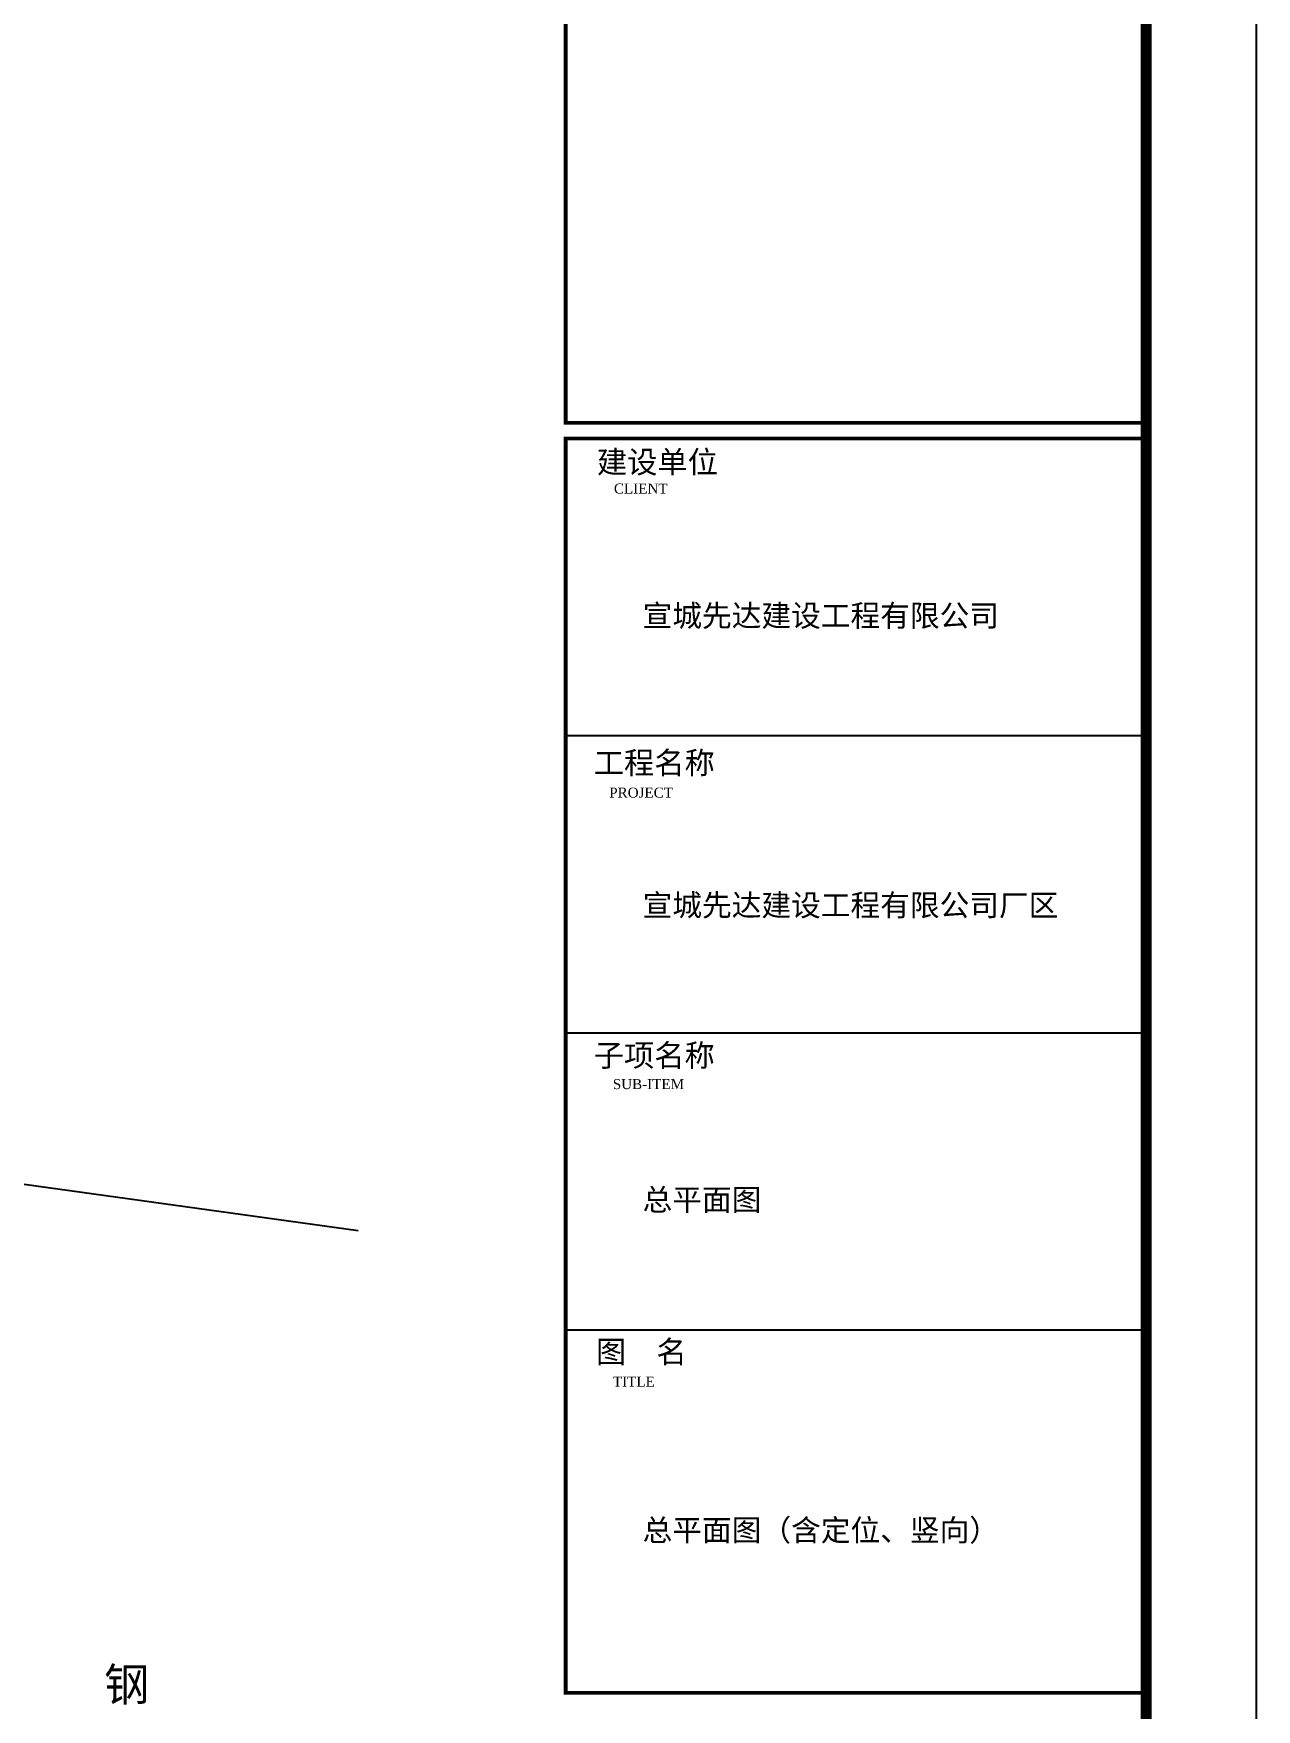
# Model space of a CAD drawing. Extents: x 40372685 to 40373131, y 3431137 to 3431353.
# Drawn here: x 40373075.3 to 40373130.8, y 3431206.7 to 3431282.7 of the extents above; entities that cross this region are included whole.
import ezdxf
from ezdxf.enums import TextEntityAlignment as Align

# ---------------------------------------------------------------- set-up
doc = ezdxf.new("R2010")
doc.units = 0
doc.header["$LTSCALE"] = 0.5
doc.layers.get('0').update_dxf_attribs({"linetype": 'CONTINUOUS'})
for name, color, linetype in [('JMD', 6, 'CONTINUOUS'), ('PUB_TEXT', 7, 'CONTINUOUS'), ('PUB_TITLE', 4, 'CONTINUOUS')]:
    doc.layers.add(name, color=color, linetype=linetype)
doc.styles.add('GHF', font='times.ttf')
doc.styles.add('STYLE1', font='simhei.ttf', dxfattribs={"width": 0.8})
doc.styles.add('宋体', font='')
doc.styles.get('宋体').set_extended_font_data('SimSun')

# ---------------------------------------------------------------- blocks, each defined once
blk = doc.blocks.new('tyrgefrgh')
at = {"layer": 'JMD', "color": 251, "linetype": 'Continuous', "elevation": -38.763, "flags": 128}
blk.add_lwpolyline([(40373323.783, 3431539.147), (40373301.854, 3431542.194), (40373295.011, 3431494.158), (40373313.981, 3431491.107), (40373323.783, 3431504.926)], dxfattribs=at)
at = {"layer": 'JMD', "color": 251, "linetype": 'Continuous', "style": '宋体'}
blk.add_text('钢', height=1.5, dxfattribs=at).set_placement((40373314.304, 3431518.565, -38.763), align=Align.MIDDLE_RIGHT)

msp = doc.modelspace()

# ---------------------------------------------------------------- linework, layer by layer
at = {"layer": 'PUB_TITLE', "color": 4}
for p, q in [((40373099.432, 3431250.866), (40373125.902, 3431250.866)), ((40373099.432, 3431237.384), (40373125.902, 3431237.384)), ((40373099.432, 3431223.901), (40373125.902, 3431223.901)), ((40373099.432, 3431207.424), (40373125.902, 3431207.424))]:
    msp.add_line(p, q, dxfattribs=at)
at = {"layer": 'PUB_TITLE', "linetype": 'Continuous'}
msp.add_lwpolyline([(40372685.267, 3431143.437), (40373130.767, 3431143.437), (40373130.767, 3431353.437), (40372685.267, 3431353.437)], close=True, dxfattribs=at)
at = {"layer": 'PUB_TITLE', "linetype": 'Continuous', "const_width": 0.5}
msp.add_lwpolyline([(40372697.767, 3431148.437), (40373125.767, 3431148.437), (40373125.767, 3431348.437), (40372697.767, 3431348.437)], close=True, dxfattribs=at)
at = {"layer": 'PUB_TITLE', "color": 4, "const_width": 0.178}
for points in [[(40373099.432, 3431293.642), (40373125.902, 3431293.642), (40373125.902, 3431265.058), (40373099.432, 3431265.058)], [(40373099.432, 3431264.348), (40373125.902, 3431264.348), (40373125.902, 3431207.424), (40373099.432, 3431207.424)]]:
    msp.add_lwpolyline(points, close=True, dxfattribs=at)

# ---------------------------------------------------------------- block references
at = {"linetype": 'Continuous'}
msp.add_blockref('tyrgefrgh', (-233.767, -310.759, 38.763), dxfattribs=at)

# ---------------------------------------------------------------- texts
at = {"layer": 'PUB_TEXT'}
for s, height, style, p in [('建设单位', 1.0068, 'STYLE1', (40373100.844, 3431262.779)), ('CLIENT', 0.4531, 'GHF', (40373101.617, 3431261.851)), ('宣城先达建设工程有限公司', 0.98784, 'STYLE1', (40373102.918, 3431255.816)), ('工程名称', 1.0068, 'STYLE1', (40373100.7, 3431249.128)), ('PROJECT', 0.4531, 'GHF', (40373101.404, 3431248.052)), ('宣城先达建设工程有限公司厂区', 0.98784, 'STYLE1', (40373102.918, 3431242.676)), ('子项名称', 1.0068, 'STYLE1', (40373100.7, 3431235.85)), ('SUB-ITEM', 0.4531, 'GHF', (40373101.566, 3431234.823)), ('总平面图', 0.9878, 'STYLE1', (40373102.918, 3431229.312)), ('图  名', 1.0068, 'STYLE1', (40373100.803, 3431222.398)), ('TITLE', 0.4531, 'GHF', (40373101.572, 3431221.321)), ('总平面图（含定位、竖向）', 0.98784, 'STYLE1', (40373102.918, 3431214.311))]:
    msp.add_text(s, height=height, dxfattribs=dict(at, style=style)).set_placement(p)

doc.saveas('drawing.dxf')
